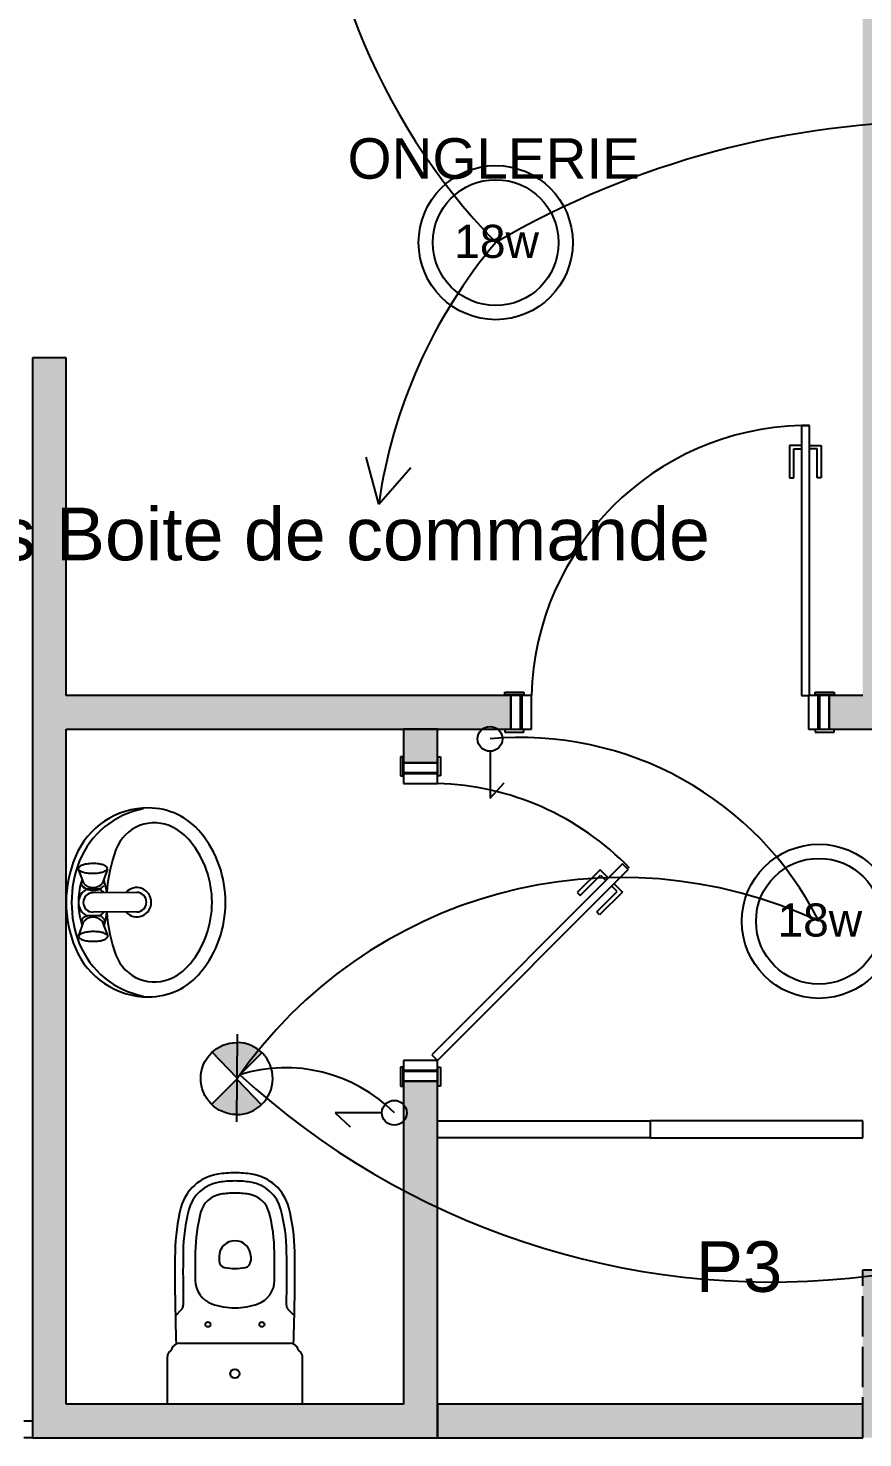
# Model space of a CAD drawing. Header units: millimetres. Extents: x 31778 to 54642, y 18502 to 28743.
# Drawn here: x 44328.3 to 44575.7, y 21643.2 to 22060.9 of the extents above; entities that cross this region are included whole.
import ezdxf

# ---------------------------------------------------------------- set-up
doc = ezdxf.new("R2010")
doc.units = ezdxf.units.MM
doc.linetypes.add('ACAD_ISO02W100', pattern=[15, 12, -3])
for name, color, linetype in [('CIRCUITS ECLAIRAGE', 1, 'Continuous'), ('ELEC', 7, 'Continuous'), ('ELECTRICITE', 6, 'Continuous'), ('MUR BAS', 7, 'Continuous'), ('Plan Archi', 8, 'Continuous'), ('SCHUNT-ECL', 20, 'Continuous')]:
    doc.layers.add(name, color=color, linetype=linetype)
doc.styles.add('ARIAL', font='arial.ttf')
doc.styles.get("Standard").update_dxf_attribs({"font": 'arial.ttf'})

# ---------------------------------------------------------------- blocks, each defined once
blk = doc.blocks.new('18w')
at = {"layer": 'MUR BAS', "color": 1}
for radius in [46.61, 38.05]:
    blk.add_circle((54837.71, -12071.17), radius, dxfattribs=at)
at = {"layer": 'MUR BAS', "color": 1, "insert": (54812.6, -12060.4), "char_height": 20, "attachment_point": 1}
blk.add_mtext_dynamic_manual_height_columns('18w', width=53.4847, gutter_width=100, heights=[0], dxfattribs=at)
blk = doc.blocks.new('369')
at = {"layer": 'SCHUNT-ECL', "lineweight": 30}
h = blk.add_hatch(color=1, dxfattribs=at)
h.paths.add_polyline_path([(0.0065, 0), (0.2086, 0, 0.193149), (0.1517, 0.142)])
h.paths.add_polyline_path([(-0.1452, 0.142, 0.193149), (-0.2022, 0), (0, 0)])
at = {"layer": 'ELEC', "color": 6}
for p, q in [((0, 0), (-0.1452, 0.142)), ((0.0065, 0), (0.1517, 0.142))]:
    blk.add_line(p, q, dxfattribs=at)
at = {"layer": 'ELEC', "color": 1}
blk.add_line((-0.2492, 0), (0.2492, 0), dxfattribs=at)
blk.add_arc((0.0032, 0), 0.2054, 0, 180, dxfattribs=at)
blk = doc.blocks.new('24')
at = {"layer": 'ELECTRICITE', "color": 3, "linetype": 'Continuous', "rotation": 90.48073587231417}
blk.add_blockref('369', (732.6166, -935.947), dxfattribs=at)
at = {"layer": 'ELECTRICITE', "color": 3, "linetype": 'Continuous', "xscale": -1, "rotation": 270.480735872368}
blk.add_blockref('369', (732.6166, -935.947), dxfattribs=at)
blk = doc.blocks.new('interrupteur simple allumage')
at = {"color": 3}
for p, q in [((0, -27473), (-13941, -42319)), ((0, -73626), (0, -27473))]:
    blk.add_line(p, q, dxfattribs=at)
blk.add_circle((0, -85871), 12245, dxfattribs=at)
blk = doc.blocks.new('FLECHZ')
at = {"color": 6}
for q in [(-3.38, 14.01), (-13.53, 4.97)]:
    blk.add_line((0, 0), q, dxfattribs=at)

msp = doc.modelspace()

# ---------------------------------------------------------------- hatches: boundary and pattern name
at = {"layer": 'Plan Archi'}
h = msp.add_hatch(color=256, dxfattribs=at)
h.dxf.hatch_style = 1
h.paths.add_polyline_path([(45086.342, 21643.182), (45086.342, 21673.182), (44831.368, 21673.182), (44831.368, 22086.997), (44605.654, 22086.997), (44605.654, 22324.456), (44575.654, 22324.456), (44575.654, 21863.182), (44565.654, 21863.182), (44565.654, 21853.182), (44595.654, 21853.182), (44595.654, 21843.182), (44605.654, 21843.182), (44605.654, 21853.182), (44697.074, 21853.182), (44697.074, 21863.182), (44605.654, 21863.182), (44605.654, 22056.997), (44801.368, 22056.997), (44801.368, 21863.182), (44791.368, 21863.182), (44791.368, 21853.182), (44801.368, 21853.182), (44801.368, 21673.182), (44605.654, 21673.182), (44605.654, 21643.182)])
h = msp.add_hatch(color=256, dxfattribs=at)
h.dxf.hatch_style = 1
h.paths.add_polyline_path([(44449.573, 21727.102), (44449.573, 21748.888), (44439.573, 21748.888), (44439.573, 21653.182), (44339.573, 21653.182), (44339.573, 21853.182), (44471.36, 21853.182), (44471.36, 21863.182), (44339.573, 21863.182), (44339.573, 21963.182), (44329.573, 21963.182), (44329.573, 21643.185), (44449.573, 21643.182)])
h = msp.add_hatch(color=256, dxfattribs=at)
h.dxf.hatch_style = 1
h.paths.add_polyline_path([(44439.573, 21843.182), (44449.573, 21843.182), (44449.573, 21853.182), (44439.573, 21853.182)], flags=17)
at = {"layer": 'Plan Archi', "linetype": 'ACAD_ISO02W100'}
msp.add_hatch(color=256, dxfattribs=at).paths.add_polyline_path([(44575.654, 21692.943), (44605.654, 21692.943), (44605.654, 21643.185), (44575.654, 21643.185)])
at = {"layer": 'Plan Archi'}
h = msp.add_hatch(color=256, dxfattribs=at)
h.dxf.hatch_style = 1
h.paths.add_polyline_path([(44449.573, 21643.182), (44575.654, 21643.182), (44575.654, 21653.182), (44449.573, 21653.182)])

# ---------------------------------------------------------------- linework, layer by layer
at = {"layer": 'CIRCUITS ECLAIRAGE', "color": 6}
for centre, radius, start, end in [((44606.187, 22131.799), 193.62, 136.02911, 223.98087), ((44600.331, 21767.674), 265.637, 59.838, 120.162), ((44583.943, 21898.531), 153.206, 139.83597, 172.01408), ((44474.22, 21751.674), 99.026, 26.74768, 95.23595), ((44504.107, 21670.693), 138.528, 65.00047, 145.35506), ((44548.576, 21922.135), 232.788, 227.41402, 323.97127), ((44404.663, 21707.338), 45.49, 44.97655, 107.41327)]:
    msp.add_arc(centre, radius, start, end, dxfattribs=at)
at = {"layer": 'Plan Archi'}
for p, q in [((44339.573, 21963.182), (44329.573, 21963.182)), ((44329.573, 21963.182), (44329.573, 21643.185)), ((44339.573, 21863.182), (44339.573, 21963.182)), ((44557.475, 21943.193), (44557.475, 21863.182)), ((44559.824, 21943.193), (44557.475, 21943.193)), ((44557.475, 21943.193), (44559.824, 21943.193)), ((44559.824, 21863.182), (44559.824, 21943.193)), ((44553.959, 21937.225), (44553.959, 21927.69)), ((44557.331, 21937.225), (44553.959, 21937.225)), ((44555.178, 21927.69), (44555.178, 21936.222)), ((44555.178, 21936.222), (44557.403, 21936.222)), ((44562.12, 21936.222), (44559.896, 21936.222)), ((44559.968, 21937.225), (44563.34, 21937.225)), ((44562.12, 21927.69), (44562.12, 21936.222)), ((44563.34, 21937.225), (44563.34, 21927.69)), ((44553.959, 21927.69), (44555.178, 21927.69)), ((44563.34, 21927.69), (44562.12, 21927.69)), ((44471.36, 21863.182), (44339.573, 21863.182)), ((44469.593, 21863.318), (44469.593, 21864.133)), ((44469.593, 21864.133), (44475.165, 21864.133)), ((44475.165, 21863.318), (44469.593, 21863.318)), ((44471.36, 21853.182), (44471.36, 21863.182)), ((44471.36, 21863.182), (44471.36, 21853.182)), ((44474.214, 21863.182), (44471.36, 21863.182)), ((44474.214, 21853.182), (44474.214, 21863.182)), ((44474.621, 21863.182), (44474.621, 21853.182)), ((44477.475, 21863.182), (44474.621, 21863.182)), ((44475.165, 21864.133), (44475.165, 21863.318)), ((44477.475, 21853.182), (44477.475, 21863.182)), ((44557.475, 21863.182), (44559.824, 21863.182)), ((44559.539, 21863.182), (44559.539, 21853.182)), ((44562.392, 21863.182), (44559.539, 21863.182)), ((44565.654, 21863.182), (44559.539, 21863.182)), ((44561.577, 21863.318), (44561.577, 21864.133)), ((44561.577, 21864.133), (44567.149, 21864.133)), ((44567.149, 21863.318), (44561.577, 21863.318)), ((44565.518, 21863.182), (44561.713, 21863.182)), ((44562.392, 21853.182), (44562.392, 21863.182)), ((44562.8, 21863.182), (44562.8, 21853.182)), ((44575.654, 21863.182), (44565.654, 21863.182)), ((44565.654, 21863.182), (44565.654, 21853.182)), ((44565.654, 21853.182), (44565.654, 21863.182)), ((44567.149, 21864.133), (44567.149, 21863.318)), ((44339.573, 21653.182), (44339.573, 21853.182)), ((44339.573, 21853.182), (44471.36, 21853.182)), ((44449.573, 21853.182), (44439.573, 21853.182)), ((44439.573, 21853.182), (44439.573, 21843.182)), ((44449.573, 21843.182), (44449.573, 21853.182)), ((44469.593, 21853.047), (44469.593, 21852.232)), ((44475.165, 21853.047), (44469.593, 21853.047)), ((44469.593, 21852.232), (44475.165, 21852.232)), ((44471.36, 21853.182), (44474.214, 21853.182)), ((44474.621, 21853.182), (44477.475, 21853.182)), ((44475.165, 21852.232), (44475.165, 21853.047)), ((44559.539, 21853.182), (44562.392, 21853.182)), ((44561.577, 21853.047), (44561.577, 21852.232)), ((44567.149, 21853.047), (44561.577, 21853.047)), ((44561.577, 21852.232), (44567.149, 21852.232)), ((44562.8, 21853.182), (44565.654, 21853.182)), ((44565.654, 21853.182), (44595.654, 21853.182)), ((44567.149, 21852.232), (44567.149, 21853.047)), ((44439.437, 21844.949), (44438.623, 21844.949)), ((44438.623, 21844.949), (44438.623, 21839.377)), ((44439.437, 21839.377), (44439.437, 21844.949)), ((44439.573, 21843.182), (44449.573, 21843.182)), ((44449.573, 21843.182), (44439.573, 21843.182)), ((44439.573, 21843.182), (44439.573, 21840.329)), ((44449.573, 21840.329), (44449.573, 21843.182)), ((44449.709, 21844.949), (44450.524, 21844.949)), ((44449.709, 21839.377), (44449.709, 21844.949)), ((44450.524, 21844.949), (44450.524, 21839.377)), ((44438.623, 21839.377), (44439.437, 21839.377)), ((44439.573, 21840.329), (44449.573, 21840.329)), ((44449.573, 21839.921), (44439.573, 21839.921)), ((44439.573, 21839.921), (44439.573, 21837.067)), ((44449.573, 21837.067), (44449.573, 21839.921)), ((44450.524, 21839.377), (44449.709, 21839.377)), ((44439.573, 21837.067), (44449.573, 21837.067)), ((44504.488, 21813.24), (44447.912, 21756.664)), ((44506.149, 21811.579), (44504.488, 21813.24)), ((44504.488, 21813.24), (44506.149, 21811.579)), ((44449.573, 21755.004), (44506.149, 21811.579)), ((44497.782, 21811.507), (44491.04, 21804.765)), ((44491.902, 21803.902), (44497.935, 21809.935)), ((44500.167, 21809.122), (44497.782, 21811.507)), ((44497.935, 21809.935), (44499.508, 21808.362)), ((44491.04, 21804.765), (44491.902, 21803.902)), ((44496.811, 21798.994), (44502.844, 21805.026)), ((44504.416, 21804.873), (44497.673, 21798.131)), ((44502.844, 21805.026), (44501.271, 21806.599)), ((44502.031, 21807.258), (44504.416, 21804.873)), ((44497.673, 21798.131), (44496.811, 21798.994)), ((44449.573, 21755.004), (44439.573, 21755.004)), ((44439.573, 21755.004), (44439.573, 21752.15)), ((44447.912, 21756.664), (44449.573, 21755.004)), ((44449.573, 21752.15), (44449.573, 21755.004)), ((44449.573, 21748.888), (44449.573, 21755.004)), ((44439.437, 21752.965), (44438.623, 21752.965)), ((44438.623, 21752.965), (44438.623, 21747.394)), ((44439.437, 21747.394), (44439.437, 21752.965)), ((44439.573, 21752.15), (44449.573, 21752.15)), ((44449.573, 21751.742), (44439.573, 21751.742)), ((44439.573, 21751.742), (44439.573, 21748.888)), ((44449.573, 21749.024), (44449.573, 21752.829)), ((44449.709, 21752.965), (44450.524, 21752.965)), ((44449.709, 21747.394), (44449.709, 21752.965)), ((44450.524, 21752.965), (44450.524, 21747.394)), ((44438.623, 21747.394), (44439.437, 21747.394)), ((44449.573, 21748.888), (44439.573, 21748.888)), ((44439.573, 21748.888), (44439.573, 21653.182)), ((44439.573, 21748.888), (44449.573, 21748.888)), ((44449.573, 21727.102), (44449.573, 21748.888)), ((44450.524, 21747.394), (44449.709, 21747.394)), ((44449.573, 21737.102), (44512.613, 21737.102)), ((44449.573, 21732.102), (44449.573, 21737.102)), ((44512.613, 21737.102), (44512.613, 21732.102)), ((44575.654, 21737.102), (44512.613, 21737.102)), ((44512.613, 21737.102), (44512.613, 21732.102)), ((44575.654, 21732.102), (44575.654, 21737.102)), ((44512.613, 21732.102), (44449.573, 21732.102)), ((44512.613, 21732.102), (44575.654, 21732.102)), ((44449.573, 21643.182), (44449.573, 21727.102)), ((44384.873, 21696.882), (44384.873, 21695.612)), ((44394.273, 21696.882), (44394.273, 21695.612)), ((44373.687, 21681.082), (44371.933, 21679.329)), ((44405.46, 21681.082), (44407.213, 21679.329)), ((44373.173, 21671.182), (44405.973, 21671.182)), ((44369.573, 21653.182), (44369.573, 21667.282)), ((44409.573, 21653.182), (44409.573, 21667.282)), ((44439.573, 21653.182), (44339.573, 21653.182)), ((44409.573, 21653.182), (44369.573, 21653.182)), ((44575.654, 21653.182), (44449.573, 21653.182)), ((44449.573, 21653.182), (44449.573, 21643.182)), ((44575.654, 21643.182), (44575.654, 21653.182)), ((44327.075, 21648.185), (44329.575, 21648.185)), ((44329.575, 21648.185), (44329.575, 21643.185)), ((44329.575, 21643.185), (44327.075, 21643.185)), ((44329.573, 21643.185), (44449.573, 21643.182)), ((44449.573, 21643.182), (44575.654, 21643.182))]:
    msp.add_line(p, q, dxfattribs=at)
at = {"layer": 'Plan Archi', "linetype": 'Continuous'}
for p, q in [((44343.164, 21811.66), (44344.684, 21807.494)), ((44351.777, 21811.712), (44350.247, 21807.355)), ((44349.273, 21805.778), (44345.743, 21805.757)), ((44360.473, 21804.784), (44347.513, 21804.706)), ((44343.283, 21791.938), (44344.811, 21796.288)), ((44349.321, 21797.893), (44345.79, 21797.872)), ((44360.508, 21799.022), (44347.548, 21798.944)), ((44351.897, 21791.99), (44350.316, 21796.322))]:
    msp.add_line(p, q, dxfattribs=at)
at = {"layer": 'Plan Archi', "linetype": 'ACAD_ISO02W100'}
for p, q in [((44575.654, 21692.943), (44605.654, 21692.943)), ((44575.654, 21643.185), (44575.654, 21692.943)), ((44605.654, 21643.185), (44575.654, 21643.185))]:
    msp.add_line(p, q, dxfattribs=at)
at = {"layer": 'Plan Archi'}
for centre, radius in [((44381.573, 21676.782), 0.75), ((44397.573, 21676.782), 0.75), ((44389.573, 21662.182), 1.35), ((44389.573, 21662.182), 1.35)]:
    msp.add_circle(centre, radius, dxfattribs=at)
for centre, radius, start, end in [((44559.658, 21861.01), 82.212, 91.52159, 178.48583), ((44447.401, 21754.884), 82.212, 43.98826, 88.48583), ((44363.977, 21806.326), 23.5, 90, 157.28559), ((44367.342, 21804.251), 25.795, 100.99675, 157.82074), ((44363.977, 21809.826), 20, 39.08291, 90), ((44365.729, 21813.254), 12.15, 62.93101, 159.64154), ((44363.977, 21809.826), 16, 39.08291, 62.931), ((44354.127, 21801.826), 32.689, 0, 39.08291), ((44396.527, 21801.826), 45, 159.64154, 176.29908), ((44354.127, 21801.826), 28.689, 0, 39.08291), ((44374.727, 21801.826), 35.154, 157.28559, 180), ((44374.727, 21801.826), 33.554, 158.74675, 180), ((44347.532, 21810.09), 4.685, 222.34434, 314.78973), ((44347.532, 21810.09), 3.854, 222.34434, 314.78973), ((44374.727, 21801.826), 35.154, 180, 202.71441), ((44374.727, 21801.826), 33.554, 180, 201.25325), ((44354.127, 21801.826), 28.689, 320.91709, 0), ((44354.127, 21801.826), 32.689, 320.91709, 0), ((44347.581, 21793.455), 3.963, 46.34531, 134.34721), ((44396.527, 21801.826), 45, 183.64031, 200.35846), ((44363.977, 21797.326), 23.5, 202.71441, 270), ((44367.342, 21799.401), 25.795, 202.17926, 259.00325), ((44365.729, 21790.398), 12.15, 200.35846, 297.06899), ((44363.977, 21793.826), 16, 297.069, 320.91709), ((44363.977, 21793.826), 20, 270, 320.91709), ((44386.569, 21708.051), 13.4, 98.81618, 165.46052), ((44389.573, 21688.682), 33, 90, 98.81618), ((44389.573, 21688.682), 33, 81.18382, 90), ((44392.577, 21708.051), 13.4, 14.53948, 81.18382), ((44386.569, 21708.051), 11, 98.81618, 165.46052), ((44389.573, 21688.682), 30.6, 90, 98.81618), ((44389.573, 21688.682), 30.6, 81.18382, 90), ((44392.577, 21708.051), 11, 14.53948, 81.18382), ((44386.569, 21708.051), 7.4, 98.81618, 165.46052), ((44389.573, 21688.682), 27, 90, 98.81618), ((44389.573, 21688.682), 27, 81.18382, 90), ((44392.577, 21708.051), 7.4, 14.53948, 81.18382), ((44426.837, 21697.607), 55, 165.46051, 179.29054), ((44426.837, 21697.607), 52.6, 165.46051, 179.29054), ((44426.837, 21697.607), 49, 165.46051, 179.29054), ((44352.309, 21697.607), 49, 0.70946, 14.53949), ((44352.309, 21697.607), 52.6, 0.70946, 14.53949), ((44352.309, 21697.607), 55, 0.70946, 14.53949), ((44389.573, 21696.882), 4.7, 90, 180), ((44389.573, 21696.882), 4.7, 360, 90), ((44921.799, 21691.478), 550, 179.29054, 182.13617), ((44921.799, 21691.478), 547.6, 179.29054, 180.93637), ((44921.799, 21691.478), 544, 179.29054, 180.1648), ((44386.873, 21695.612), 2, 180, 260.28485), ((44392.273, 21695.612), 2, 279.71515, 0), ((43857.347, 21691.478), 544, 359.8352, 0.70946), ((43857.347, 21691.478), 547.6, 359.06363, 0.70946), ((43857.347, 21691.478), 550, 357.86383, 0.70946), ((44389.573, 21711.382), 18, 260.28485, 270), ((44389.573, 21711.382), 18, 270, 279.71515), ((44385.301, 21689.935), 7.5, 180.1648, 250.01601), ((44393.845, 21689.935), 7.5, 289.98399, 359.8352), ((44372.272, 21682.497), 2, 315, 0.93637), ((44389.573, 21701.682), 20, 250.01601, 270), ((44389.573, 21701.682), 20, 270, 289.98399), ((44406.874, 21682.497), 2, 179.06363, 225), ((44373.173, 21668.682), 2.5, 90, 163.78478), ((44405.973, 21668.682), 2.5, 16.21522, 90), ((44371.473, 21667.282), 1.9, 124.93724, 180), ((44369.812, 21669.66), 1, 304.93724, 343.78478), ((44409.334, 21669.66), 1, 196.21522, 235.06276), ((44407.673, 21667.282), 1.9, 0, 55.06276)]:
    msp.add_arc(centre, radius, start, end, dxfattribs=at)
at = {"layer": 'Plan Archi', "linetype": 'Continuous'}
for centre, radius, start, end in [((44345.482, 21809.712), 3.371, 108.84048, 129.18546), ((44346.687, 21806.156), 7.126, 98.24894, 108.77761), ((44347.476, 21800.683), 12.655, 90.26966, 98.23107), ((44347.599, 21800.718), 12.621, 82.45063, 90.43369), ((44348.327, 21806.185), 7.106, 71.90758, 82.47527), ((44349.483, 21809.736), 3.371, 51.50707, 71.85205), ((44343.592, 21811.817), 0.456, 172.10826, 231.43851), ((44343.709, 21811.883), 0.568, 128.96805, 180.37084), ((44345.489, 21814.207), 3.507, 231.54449, 251.99883), ((44345.435, 21807.568), 1.437, 140.72089, 178.64922), ((44337.323, 21829.991), 22.623, 288.02156, 288.03416), ((44346.618, 21817.645), 7.126, 251.91491, 262.44359), ((44347.392, 21823.652), 13.182, 262.54122, 270.18426), ((44347.407, 21823.614), 13.144, 270.49722, 278.16235), ((44348.257, 21817.636), 7.106, 278.21726, 288.78495), ((44349.404, 21814.263), 3.544, 288.80027, 309.04146), ((44349.566, 21807.599), 1.426, 1.82802, 40.04674), ((44351.23, 21811.928), 0.568, 0.32168, 51.72448), ((44351.347, 21811.863), 0.456, 309.25401, 8.58427), ((44367.594, 21801.548), 24.404, 165.03125, 179.36533), ((44347.527, 21801.826), 4.317, 114.39783, 180.35926), ((44345.285, 21807.511), 1.29, 175.97241, 220.08292), ((44346.367, 21808.398), 2.689, 219.68912, 244.03063), ((44347.533, 21801.824), 2.882, 90.3931, 180.32371), ((44337.323, 21829.991), 25.655, 288.13955, 289.16053), ((44347.556, 21801.856), 4.281, 41.95586, 66.38673), ((44327.229, 21801.253), 24.645, 8.11332, 15.632), ((44360.49, 21801.902), 4.321, 0.35876, 138.51381), ((44360.488, 21801.902), 2.882, 0.36882, 90.29943), ((44367.589, 21802.344), 24.404, 181.32719, 195.66128), ((44347.527, 21801.824), 4.317, 180.33326, 246.2947), ((44347.533, 21801.826), 2.882, 180.36882, 270.29943), ((44360.49, 21801.904), 4.321, 222.17872, 0.33377), ((44360.488, 21801.904), 2.882, 270.3931, 0.32371), ((44345.354, 21796.112), 1.29, 140.60961, 184.72011), ((44345.504, 21796.057), 1.437, 182.04331, 219.97163), ((44346.447, 21795.238), 2.689, 116.6619, 141.00341), ((44337.323, 21829.991), 33.217, 283.75092, 284.7696), ((44347.556, 21801.794), 4.281, 294.3058, 318.73667), ((44337.323, 21829.991), 34.266, 290.48998, 291.2149), ((44348.681, 21795.234), 2.71, 39.81337, 63.9831), ((44349.253, 21795.873), 1.783, 320.64579, 358.86451), ((44349.783, 21796.143), 1.282, 355.76294, 40.15474), ((44327.541, 21802.122), 24.32, 345.02416, 352.55005), ((44343.713, 21791.786), 0.456, 129.25401, 188.58427), ((44343.831, 21791.722), 0.568, 180.32168, 231.72448), ((44345.639, 21789.419), 3.507, 108.6937, 129.14804), ((44346.809, 21785.995), 7.126, 98.24894, 108.77761), ((44347.656, 21779.998), 13.182, 90.50827, 98.15131), ((44347.67, 21780.036), 13.144, 82.53017, 90.1953), ((44348.448, 21786.024), 7.106, 71.90758, 82.47527), ((44349.554, 21789.41), 3.544, 51.65106, 71.89225), ((44334.772, 21837.033), 46.643, 291.06244, 291.07035), ((44351.351, 21791.767), 0.568, 308.96805, 0.37084), ((44351.468, 21791.833), 0.456, 352.10826, 51.43851), ((44345.578, 21793.914), 3.371, 231.50707, 251.85205), ((44346.739, 21797.484), 7.126, 251.91491, 262.44359), ((44347.463, 21802.966), 12.655, 262.46146, 270.42286), ((44347.586, 21802.932), 12.621, 270.25884, 278.2419), ((44348.379, 21797.475), 7.106, 278.21726, 288.78495), ((44349.579, 21793.938), 3.371, 288.84048, 309.18546)]:
    msp.add_arc(centre, radius, start, end, dxfattribs=at)

# ---------------------------------------------------------------- block references
at = {"layer": 'CIRCUITS ECLAIRAGE', "xscale": 0.4899999999999999, "yscale": 0.4899999999999999, "zscale": 0.4899999999999999}
for p in [(17596.384, 27912.219), (17692.172, 27711.116)]:
    msp.add_blockref('18w', p, dxfattribs=at)
at = {"layer": 'CIRCUITS ECLAIRAGE', "color": 6, "rotation": 305.2881489135799}
msp.add_blockref('FLECHZ', (44432.223, 21919.816), dxfattribs=at)
at = {"layer": 'CIRCUITS ECLAIRAGE', "xscale": 0.0003, "yscale": 0.0003, "zscale": 0.0003}
for p, rotation in [((44465.184, 21824.526), 180), ((44411.08, 21739.491), 89.99999999999999)]:
    msp.add_blockref('interrupteur simple allumage', p, dxfattribs=dict(at, rotation=rotation))
at = {"layer": 'CIRCUITS ECLAIRAGE', "lineweight": 0, "xscale": -51.96164556095772, "yscale": 51.96164556095201, "zscale": 51.96164556095349, "rotation": 180}
msp.add_blockref('24', (6322.155, -26883.538), dxfattribs=at)

# ---------------------------------------------------------------- texts
at = {"layer": 'Plan Archi', "linetype": 'ByBlock'}
msp.add_text('ONGLERIE', height=12, rotation=360, dxfattribs=at).set_placement((44422.965, 22016.277))
at = {"layer": 'Plan Archi', "color": 6}
msp.add_text('Vers Boite de commande', height=15.6, dxfattribs=at).set_placement((44285.683, 21903.207))
at = {"layer": 'Plan Archi', "linetype": 'ByBlock', "style": 'ARIAL'}
msp.add_text('P3', height=15, dxfattribs=at).set_placement((44526.154, 21686.428))

doc.saveas('drawing.dxf')
